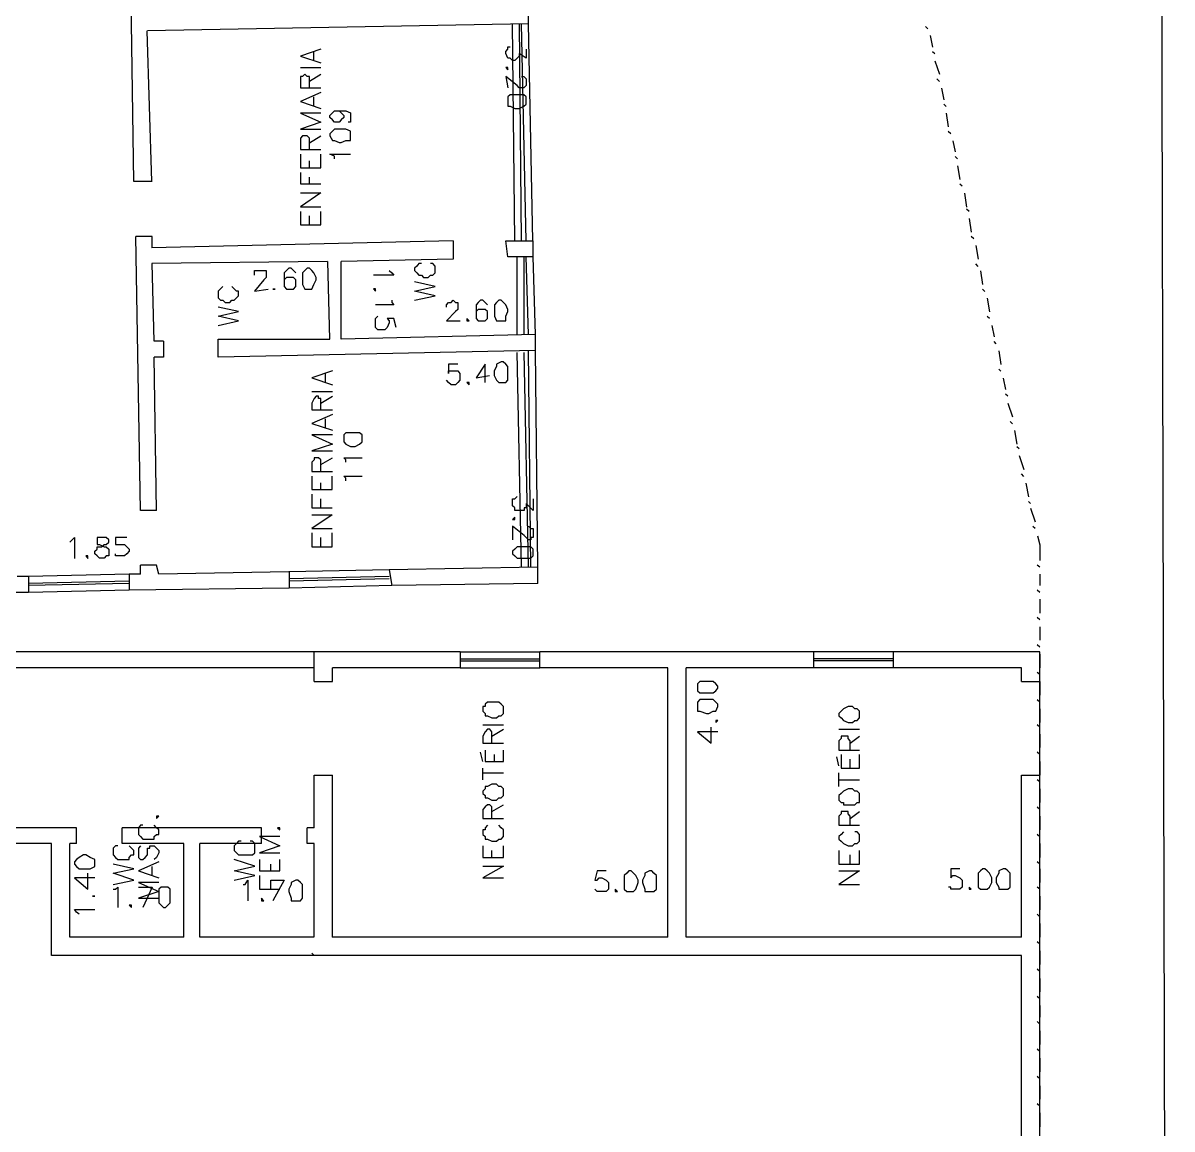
# Model space of a CAD drawing. Header units: millimetres. Extents: x -369 to -70, y -1414 to -1185.
# Drawn here: x -149.94 to -132.9, y -1306.4 to -1290.01 of the extents above; entities that cross this region are included whole.
import ezdxf

# ---------------------------------------------------------------- set-up
doc = ezdxf.new("R2010")
doc.units = ezdxf.units.MM
doc.header["$MEASUREMENT"] = 0
for name, color, linetype in [('10', 10, 'Continuous'), ('12', 12, 'Continuous'), ('14', 14, 'Continuous'), ('50', 50, 'Continuous'), ('6', 6, 'Continuous'), ('8', 8, 'Continuous')]:
    doc.layers.add(name, color=color, linetype=linetype)

msp = doc.modelspace()

# ---------------------------------------------------------------- linework, layer by layer
at = {"layer": '10'}
for points in [[(-148.293, -1292.358), (-148.361, -1287.654)], [(-142.438, -1290.02), (-142.438, -1289.784)], [(-148.025, -1292.358), (-148.093, -1290.124)], [(-142.438, -1290.02), (-148.089, -1290.124)], [(-148.021, -1292.354), (-148.293, -1292.354)], [(-148.193, -1297.23), (-148.261, -1293.169)], [(-148.021, -1293.337), (-148.021, -1293.169), (-148.021, -1293.169), (-148.261, -1293.169)], [(-143.557, -1293.237), (-148.025, -1293.337)], [(-143.557, -1293.237), (-143.557, -1293.505), (-143.557, -1293.505), (-145.216, -1293.541)], [(-142.37, -1293.473), (-142.746, -1293.473), (-142.746, -1293.473), (-142.778, -1293.237), (-142.778, -1293.237), (-142.37, -1293.237)], [(-142.37, -1293.473), (-142.37, -1293.237)], [(-145.42, -1293.541), (-148.025, -1293.573)], [(-147.989, -1294.724), (-148.021, -1293.573)], [(-145.384, -1294.692), (-145.416, -1293.541)], [(-145.216, -1294.692), (-145.216, -1293.541)], [(-147.853, -1294.724), (-147.989, -1294.724)], [(-147.853, -1294.724), (-147.853, -1294.96), (-147.853, -1294.96), (-147.989, -1294.96)], [(-147.042, -1294.96), (-147.042, -1294.692), (-147.042, -1294.692), (-145.384, -1294.692)], [(-142.339, -1294.624), (-145.216, -1294.692)], [(-142.339, -1294.86), (-142.339, -1294.624)], [(-142.339, -1294.86), (-147.042, -1294.96)], [(-147.957, -1297.23), (-147.989, -1294.96)], [(-147.957, -1297.23), (-148.193, -1297.23)], [(-148.361, -1298.177), (-148.361, -1298.413)], [(-148.193, -1298.177), (-148.361, -1298.177)], [(-147.957, -1298.041), (-148.193, -1298.041)], [(-148.193, -1298.177), (-148.193, -1298.041)], [(-147.921, -1298.177), (-147.957, -1298.041)], [(-145.995, -1298.141), (-147.921, -1298.177)], [(-145.991, -1298.141), (-145.991, -1298.381)], [(-142.303, -1298.073), (-144.505, -1298.109)], [(-144.505, -1298.109), (-144.469, -1298.345)], [(-142.303, -1298.313), (-142.303, -1298.073)], [(-149.852, -1298.209), (-150.02, -1298.209)], [(-149.852, -1298.209), (-149.852, -1298.449)], [(-142.303, -1298.313), (-144.469, -1298.345)], [(-149.852, -1298.449), (-150.291, -1298.449)], [(-145.995, -1298.381), (-148.361, -1298.413)], [(-143.453, -1299.328), (-145.62, -1299.328)], [(-145.62, -1299.767), (-145.62, -1299.328)], [(-143.453, -1299.328), (-143.453, -1299.563), (-143.453, -1299.563), (-145.348, -1299.563)], [(-138.21, -1299.328), (-142.271, -1299.328)], [(-142.271, -1299.563), (-142.271, -1299.328)], [(-138.21, -1299.563), (-138.21, -1299.328)], [(-134.861, -1299.328), (-137.027, -1299.328)], [(-137.027, -1299.563), (-137.027, -1299.328)], [(-134.861, -1299.767), (-134.861, -1299.328)], [(-145.62, -1299.767), (-145.348, -1299.767), (-145.348, -1299.767), (-145.348, -1299.563)], [(-140.376, -1299.563), (-142.271, -1299.563)], [(-140.376, -1303.556), (-140.376, -1299.563)], [(-140.105, -1303.556), (-140.105, -1299.563)], [(-138.21, -1299.563), (-140.105, -1299.563)], [(-135.129, -1299.767), (-135.129, -1299.563), (-137.027, -1299.563)], [(-135.129, -1299.767), (-134.861, -1299.767)], [(-145.62, -1301.154), (-145.348, -1301.154)], [(-145.62, -1301.933), (-145.62, -1301.154)], [(-145.348, -1303.556), (-145.348, -1301.154)], [(-135.133, -1303.556), (-135.133, -1301.154)], [(-135.129, -1301.154), (-134.861, -1301.154)], [(-134.861, -1303.828), (-134.861, -1301.154)], [(-149.512, -1301.933), (-152.421, -1301.933)], [(-149.14, -1301.933), (-149.512, -1301.933)], [(-149.14, -1302.169), (-149.14, -1301.933)], [(-146.399, -1301.933), (-148.465, -1301.933)], [(-148.465, -1302.169), (-148.465, -1301.933)], [(-146.399, -1302.169), (-146.399, -1301.933)], [(-145.723, -1302.169), (-145.723, -1301.933)], [(-145.62, -1301.933), (-145.723, -1301.933)], [(-149.512, -1302.169), (-152.186, -1302.169)], [(-149.512, -1303.828), (-149.512, -1302.169)], [(-149.24, -1303.556), (-149.24, -1302.169)], [(-149.14, -1302.169), (-149.24, -1302.169)], [(-147.55, -1302.169), (-148.465, -1302.169)], [(-147.55, -1303.556), (-147.55, -1302.169)], [(-146.399, -1302.169), (-147.314, -1302.169)], [(-147.314, -1303.556), (-147.314, -1302.169)], [(-145.62, -1302.169), (-145.723, -1302.169)], [(-145.62, -1303.556), (-145.62, -1302.169)], [(-147.55, -1303.556), (-149.24, -1303.556)], [(-145.624, -1303.556), (-147.314, -1303.556)], [(-140.376, -1303.556), (-145.352, -1303.556)], [(-135.133, -1303.556), (-140.105, -1303.556)], [(-145.62, -1303.828), (-145.655, -1303.792)], [(-145.624, -1303.828), (-149.512, -1303.828)], [(-135.133, -1303.828), (-145.62, -1303.828)]]:
    msp.add_lwpolyline(points, dxfattribs=at)
at = {"layer": '12'}
for points in [[(-136.52, -1290.092), (-136.552, -1290.06)], [(-136.484, -1290.192), (-136.452, -1290.364)], [(-136.416, -1290.464), (-136.452, -1290.432)], [(-136.416, -1290.568), (-136.348, -1290.767)], [(-136.348, -1290.871), (-136.384, -1290.835)], [(-136.316, -1290.971), (-136.28, -1291.143)], [(-136.248, -1291.243), (-136.28, -1291.211)], [(-136.248, -1291.343), (-136.216, -1291.547)], [(-136.18, -1291.651), (-136.216, -1291.615)], [(-136.148, -1291.751), (-136.112, -1291.918)], [(-136.08, -1292.022), (-136.112, -1291.986)], [(-136.08, -1292.122), (-136.044, -1292.326)], [(-136.012, -1292.426), (-136.044, -1292.394)], [(-135.976, -1292.53), (-135.944, -1292.734)], [(-135.908, -1292.798), (-135.944, -1292.766)], [(-135.908, -1292.902), (-135.876, -1293.105)], [(-135.84, -1293.205), (-135.876, -1293.173)], [(-135.808, -1293.305), (-135.772, -1293.509)], [(-135.772, -1293.613), (-135.808, -1293.577)], [(-135.74, -1293.681), (-135.709, -1293.881)], [(-135.673, -1293.985), (-135.709, -1293.949)], [(-135.641, -1294.084), (-135.605, -1294.288)], [(-135.605, -1294.388), (-135.641, -1294.356)], [(-135.573, -1294.492), (-135.537, -1294.66)], [(-135.505, -1294.764), (-135.537, -1294.728)], [(-135.469, -1294.864), (-135.437, -1295.068)], [(-135.437, -1295.167), (-135.469, -1295.136)], [(-135.401, -1295.271), (-135.369, -1295.439)], [(-135.333, -1295.539), (-135.369, -1295.507)], [(-135.333, -1295.643), (-135.265, -1295.843)], [(-135.265, -1295.947), (-135.301, -1295.911)], [(-135.233, -1296.047), (-135.201, -1296.251)], [(-135.165, -1296.318), (-135.201, -1296.286)], [(-135.165, -1296.418), (-135.097, -1296.622)], [(-135.097, -1296.726), (-135.133, -1296.69)], [(-135.065, -1296.826), (-135.029, -1297.03)], [(-134.997, -1297.13), (-135.029, -1297.098)], [(-134.997, -1297.198), (-134.929, -1297.401)], [(-134.929, -1297.501), (-134.961, -1297.469)], [(-134.893, -1297.605), (-134.861, -1297.741)]]:
    msp.add_lwpolyline(points, dxfattribs=at)
at = {"layer": '14'}
msp.add_lwpolyline([(-133.067, -1284.809), (-132.899, -1353.802)], dxfattribs=at)
at = {"layer": '50'}
for points in [[(-145.52, -1290.396), (-145.823, -1290.496), (-145.823, -1290.496), (-145.52, -1290.596)], [(-145.624, -1290.564), (-145.624, -1290.428)], [(-142.474, -1290.396), (-142.474, -1290.528), (-142.578, -1290.46), (-142.578, -1290.496), (-142.61, -1290.528), (-142.642, -1290.564), (-142.678, -1290.564), (-142.71, -1290.528), (-142.746, -1290.528), (-142.778, -1290.46), (-142.778, -1290.428), (-142.746, -1290.396), (-142.746, -1290.36), (-142.71, -1290.36)], [(-145.823, -1290.664), (-145.52, -1290.664)], [(-142.746, -1290.664), (-142.746, -1290.664), (-142.778, -1290.664), (-142.746, -1290.7), (-142.746, -1290.664)], [(-145.687, -1290.967), (-145.687, -1290.867), (-145.687, -1290.799), (-145.723, -1290.799), (-145.755, -1290.767), (-145.791, -1290.799), (-145.823, -1290.799), (-145.823, -1290.867), (-145.823, -1290.967), (-145.823, -1290.967), (-145.52, -1290.967)], [(-145.687, -1290.867), (-145.52, -1290.767)], [(-142.542, -1290.799), (-142.51, -1290.799), (-142.474, -1290.835), (-142.474, -1290.867), (-142.474, -1290.903), (-142.474, -1290.935), (-142.51, -1290.967), (-142.542, -1290.967), (-142.578, -1290.967), (-142.61, -1290.935), (-142.778, -1290.799), (-142.746, -1290.967)], [(-145.52, -1291.035), (-145.823, -1291.171), (-145.823, -1291.171), (-145.52, -1291.275)], [(-145.624, -1291.239), (-145.624, -1291.103)], [(-142.474, -1291.139), (-142.474, -1291.103), (-142.51, -1291.071), (-142.578, -1291.071), (-142.642, -1291.071), (-142.71, -1291.071), (-142.746, -1291.103), (-142.746, -1291.171), (-142.746, -1291.239), (-142.71, -1291.239), (-142.642, -1291.275), (-142.578, -1291.275), (-142.51, -1291.239), (-142.474, -1291.207), (-142.474, -1291.171), (-142.474, -1291.139)], [(-145.52, -1291.343), (-145.823, -1291.343), (-145.823, -1291.343), (-145.52, -1291.475), (-145.52, -1291.475), (-145.823, -1291.579), (-145.823, -1291.579), (-145.52, -1291.579)], [(-145.284, -1291.307), (-145.248, -1291.307), (-145.216, -1291.339), (-145.18, -1291.375), (-145.18, -1291.407), (-145.216, -1291.443), (-145.248, -1291.475), (-145.284, -1291.475), (-145.316, -1291.475), (-145.348, -1291.443), (-145.384, -1291.407), (-145.384, -1291.375), (-145.348, -1291.339), (-145.316, -1291.307), (-145.284, -1291.307), (-145.216, -1291.307), (-145.148, -1291.307), (-145.08, -1291.339), (-145.08, -1291.375), (-145.08, -1291.407), (-145.08, -1291.475), (-145.112, -1291.475)], [(-145.687, -1291.882), (-145.687, -1291.747), (-145.687, -1291.715), (-145.723, -1291.679), (-145.755, -1291.679), (-145.791, -1291.679), (-145.823, -1291.715), (-145.823, -1291.747), (-145.823, -1291.882), (-145.823, -1291.882), (-145.52, -1291.882)], [(-145.687, -1291.783), (-145.52, -1291.679)], [(-145.384, -1291.679), (-145.348, -1291.747), (-145.316, -1291.747), (-145.248, -1291.779), (-145.216, -1291.779), (-145.148, -1291.747), (-145.08, -1291.747), (-145.08, -1291.679), (-145.08, -1291.647), (-145.08, -1291.611), (-145.148, -1291.579), (-145.216, -1291.579), (-145.248, -1291.579), (-145.316, -1291.579), (-145.348, -1291.611), (-145.384, -1291.647), (-145.384, -1291.679)], [(-145.823, -1291.95), (-145.823, -1292.154), (-145.823, -1292.154), (-145.52, -1292.154)], [(-145.52, -1292.154), (-145.52, -1291.95)], [(-145.316, -1292.018), (-145.316, -1291.982), (-145.384, -1291.95), (-145.08, -1291.95)], [(-145.687, -1292.154), (-145.687, -1292.05)], [(-145.823, -1292.222), (-145.823, -1292.39), (-145.823, -1292.39), (-145.52, -1292.39)], [(-145.687, -1292.39), (-145.687, -1292.29)], [(-145.823, -1292.526), (-145.52, -1292.526), (-145.52, -1292.526), (-145.823, -1292.73), (-145.823, -1292.73), (-145.52, -1292.73)], [(-145.823, -1292.798), (-145.823, -1292.997), (-145.823, -1292.997), (-145.52, -1292.997)], [(-145.687, -1292.997), (-145.687, -1292.866)], [(-145.52, -1292.997), (-145.52, -1292.798)], [(-144.029, -1293.573), (-144.065, -1293.573), (-144.097, -1293.609), (-144.133, -1293.641), (-144.133, -1293.677), (-144.097, -1293.709), (-144.065, -1293.745), (-144.029, -1293.745), (-143.997, -1293.777), (-143.929, -1293.777), (-143.893, -1293.745), (-143.861, -1293.745), (-143.825, -1293.709), (-143.825, -1293.677), (-143.825, -1293.641), (-143.825, -1293.609), (-143.861, -1293.573), (-143.893, -1293.573)], [(-146.503, -1293.745), (-146.503, -1293.709), (-146.503, -1293.677), (-146.467, -1293.677), (-146.435, -1293.677), (-146.399, -1293.677), (-146.367, -1293.677), (-146.331, -1293.677), (-146.331, -1293.709), (-146.331, -1293.745), (-146.331, -1293.777), (-146.367, -1293.813), (-146.503, -1293.981), (-146.299, -1293.949)], [(-145.891, -1293.709), (-145.927, -1293.677), (-145.959, -1293.641), (-145.995, -1293.641), (-146.027, -1293.677), (-146.063, -1293.709), (-146.063, -1293.777), (-146.063, -1293.845), (-146.063, -1293.913), (-146.027, -1293.949), (-145.995, -1293.949), (-145.959, -1293.949), (-145.927, -1293.949), (-145.891, -1293.913), (-145.891, -1293.881), (-145.891, -1293.845), (-145.891, -1293.813), (-145.927, -1293.777), (-145.959, -1293.777), (-145.995, -1293.777), (-146.027, -1293.777), (-146.063, -1293.813), (-146.063, -1293.845)], [(-145.723, -1293.641), (-145.755, -1293.677), (-145.791, -1293.709), (-145.791, -1293.777), (-145.791, -1293.813), (-145.791, -1293.881), (-145.755, -1293.949), (-145.723, -1293.949), (-145.687, -1293.949), (-145.655, -1293.949), (-145.624, -1293.881), (-145.588, -1293.813), (-145.588, -1293.777), (-145.624, -1293.709), (-145.655, -1293.677), (-145.687, -1293.641), (-145.723, -1293.641)], [(-144.505, -1293.677), (-144.469, -1293.709), (-144.437, -1293.745), (-144.74, -1293.745)], [(-146.974, -1293.913), (-147.006, -1293.945), (-147.042, -1293.981), (-147.042, -1294.049), (-147.042, -1294.08), (-147.006, -1294.116), (-146.974, -1294.116), (-146.938, -1294.148), (-146.87, -1294.148), (-146.838, -1294.116), (-146.806, -1294.116), (-146.77, -1294.08), (-146.739, -1294.049), (-146.739, -1293.981), (-146.77, -1293.981), (-146.806, -1293.945), (-146.838, -1293.913)], [(-144.133, -1294.116), (-143.825, -1294.049), (-143.825, -1294.049), (-144.133, -1293.981), (-144.133, -1293.981), (-143.825, -1293.913), (-143.825, -1293.913), (-144.133, -1293.845)], [(-146.195, -1293.949), (-146.231, -1293.949), (-146.195, -1293.949)], [(-144.708, -1293.945), (-144.708, -1293.945), (-144.74, -1293.945), (-144.708, -1293.981), (-144.708, -1293.945)], [(-147.042, -1294.488), (-146.739, -1294.42), (-146.739, -1294.42), (-147.042, -1294.352), (-147.042, -1294.352), (-146.739, -1294.284), (-146.739, -1294.284), (-147.042, -1294.216)], [(-144.469, -1294.116), (-144.469, -1294.148), (-144.437, -1294.184), (-144.708, -1294.184)], [(-143.657, -1294.216), (-143.657, -1294.184), (-143.625, -1294.148), (-143.589, -1294.148), (-143.557, -1294.116), (-143.521, -1294.148), (-143.489, -1294.148), (-143.489, -1294.184), (-143.489, -1294.216), (-143.489, -1294.252), (-143.521, -1294.284), (-143.657, -1294.42), (-143.453, -1294.42)], [(-143.05, -1294.184), (-143.082, -1294.148), (-143.118, -1294.116), (-143.15, -1294.116), (-143.186, -1294.148), (-143.218, -1294.184), (-143.218, -1294.252), (-143.218, -1294.32), (-143.218, -1294.384), (-143.186, -1294.42), (-143.15, -1294.42), (-143.118, -1294.42), (-143.082, -1294.42), (-143.05, -1294.384), (-143.05, -1294.352), (-143.05, -1294.32), (-143.05, -1294.284), (-143.082, -1294.252), (-143.118, -1294.252), (-143.15, -1294.252), (-143.186, -1294.252), (-143.218, -1294.284), (-143.218, -1294.32)], [(-142.878, -1294.116), (-142.914, -1294.148), (-142.946, -1294.184), (-142.946, -1294.252), (-142.946, -1294.284), (-142.946, -1294.352), (-142.914, -1294.42), (-142.878, -1294.42), (-142.846, -1294.42), (-142.778, -1294.42), (-142.778, -1294.352), (-142.746, -1294.284), (-142.746, -1294.252), (-142.778, -1294.184), (-142.81, -1294.148), (-142.846, -1294.116), (-142.878, -1294.116)], [(-144.401, -1294.52), (-144.437, -1294.384), (-144.537, -1294.384), (-144.505, -1294.42), (-144.505, -1294.452), (-144.537, -1294.52), (-144.572, -1294.556), (-144.604, -1294.556), (-144.64, -1294.556), (-144.672, -1294.556), (-144.708, -1294.52), (-144.708, -1294.488), (-144.708, -1294.42), (-144.708, -1294.384), (-144.672, -1294.352)], [(-143.354, -1294.384), (-143.354, -1294.42), (-143.318, -1294.42), (-143.354, -1294.384)], [(-143.489, -1295.064), (-143.625, -1295.064), (-143.625, -1295.199), (-143.625, -1295.163), (-143.589, -1295.163), (-143.557, -1295.163), (-143.489, -1295.163), (-143.457, -1295.199), (-143.457, -1295.231), (-143.457, -1295.267), (-143.457, -1295.299), (-143.489, -1295.335), (-143.525, -1295.367), (-143.589, -1295.367), (-143.625, -1295.335), (-143.657, -1295.299)], [(-143.082, -1295.335), (-143.082, -1295.064), (-143.082, -1295.064), (-143.218, -1295.267), (-143.018, -1295.231)], [(-142.846, -1295.028), (-142.914, -1295.064), (-142.914, -1295.096), (-142.95, -1295.163), (-142.95, -1295.231), (-142.914, -1295.299), (-142.882, -1295.335), (-142.846, -1295.335), (-142.814, -1295.335), (-142.778, -1295.335), (-142.746, -1295.299), (-142.746, -1295.199), (-142.746, -1295.163), (-142.746, -1295.096), (-142.778, -1295.064), (-142.814, -1295.028), (-142.846, -1295.028)], [(-145.348, -1295.163), (-145.655, -1295.267), (-145.655, -1295.267), (-145.348, -1295.367)], [(-145.452, -1295.335), (-145.452, -1295.199)], [(-143.354, -1295.335), (-143.354, -1295.335), (-143.322, -1295.367), (-143.322, -1295.335), (-143.354, -1295.335)], [(-145.655, -1295.467), (-145.348, -1295.467)], [(-145.52, -1295.739), (-145.52, -1295.639), (-145.52, -1295.571), (-145.552, -1295.571), (-145.552, -1295.535), (-145.588, -1295.535), (-145.62, -1295.571), (-145.655, -1295.639), (-145.655, -1295.739), (-145.655, -1295.739), (-145.348, -1295.739)], [(-145.52, -1295.639), (-145.348, -1295.535)], [(-145.348, -1295.807), (-145.655, -1295.943), (-145.655, -1295.943), (-145.348, -1296.043)], [(-145.452, -1296.011), (-145.452, -1295.875)], [(-145.348, -1296.111), (-145.655, -1296.111), (-145.655, -1296.111), (-145.348, -1296.247), (-145.348, -1296.247), (-145.655, -1296.35), (-145.655, -1296.35), (-145.348, -1296.35)], [(-145.18, -1296.179), (-145.18, -1296.215), (-145.148, -1296.247), (-145.08, -1296.282), (-145.012, -1296.282), (-144.944, -1296.247), (-144.908, -1296.215), (-144.908, -1296.179), (-144.908, -1296.147), (-144.908, -1296.111), (-144.944, -1296.079), (-145.012, -1296.079), (-145.08, -1296.079), (-145.148, -1296.079), (-145.18, -1296.111), (-145.18, -1296.147), (-145.18, -1296.179)], [(-145.52, -1296.654), (-145.52, -1296.518), (-145.52, -1296.482), (-145.552, -1296.45), (-145.588, -1296.45), (-145.62, -1296.45), (-145.62, -1296.482), (-145.655, -1296.518), (-145.655, -1296.654), (-145.655, -1296.654), (-145.348, -1296.654)], [(-145.52, -1296.55), (-145.348, -1296.45)], [(-145.148, -1296.518), (-145.148, -1296.482), (-145.18, -1296.45), (-144.908, -1296.45)], [(-145.655, -1296.722), (-145.655, -1296.922), (-145.655, -1296.922), (-145.352, -1296.922)], [(-145.352, -1296.922), (-145.352, -1296.722)], [(-145.148, -1296.79), (-145.148, -1296.754), (-145.18, -1296.722), (-144.908, -1296.722)], [(-145.52, -1296.922), (-145.52, -1296.822)], [(-145.655, -1296.99), (-145.655, -1297.194), (-145.655, -1297.194), (-145.352, -1297.194)], [(-145.52, -1297.194), (-145.52, -1297.058)], [(-142.37, -1297.058), (-142.37, -1297.23), (-142.474, -1297.126), (-142.474, -1297.194), (-142.506, -1297.194), (-142.506, -1297.23), (-142.542, -1297.23), (-142.574, -1297.23), (-142.642, -1297.23), (-142.642, -1297.194), (-142.678, -1297.162), (-142.678, -1297.126), (-142.678, -1297.058), (-142.642, -1297.058), (-142.61, -1297.026)], [(-145.655, -1297.298), (-145.352, -1297.298), (-145.352, -1297.298), (-145.655, -1297.497), (-145.655, -1297.497), (-145.352, -1297.497)], [(-142.642, -1297.365), (-142.642, -1297.33), (-142.678, -1297.365), (-142.642, -1297.365)], [(-142.438, -1297.465), (-142.438, -1297.465), (-142.406, -1297.497), (-142.37, -1297.497), (-142.37, -1297.533), (-142.37, -1297.601), (-142.37, -1297.633), (-142.406, -1297.633), (-142.406, -1297.669), (-142.438, -1297.669), (-142.474, -1297.633), (-142.506, -1297.601), (-142.678, -1297.465), (-142.678, -1297.669)], [(-149.24, -1297.701), (-149.208, -1297.669), (-149.172, -1297.633), (-149.172, -1297.941)], [(-148.801, -1297.633), (-148.837, -1297.633), (-148.837, -1297.669), (-148.837, -1297.701), (-148.837, -1297.737), (-148.801, -1297.737), (-148.733, -1297.769), (-148.701, -1297.769), (-148.665, -1297.805), (-148.665, -1297.837), (-148.665, -1297.873), (-148.665, -1297.905), (-148.701, -1297.905), (-148.733, -1297.937), (-148.801, -1297.937), (-148.837, -1297.905), (-148.869, -1297.873), (-148.869, -1297.837), (-148.837, -1297.805), (-148.837, -1297.769), (-148.769, -1297.769), (-148.733, -1297.737), (-148.701, -1297.737), (-148.665, -1297.701), (-148.665, -1297.669), (-148.701, -1297.633), (-148.733, -1297.633), (-148.801, -1297.633)], [(-148.397, -1297.633), (-148.565, -1297.633), (-148.565, -1297.737), (-148.497, -1297.737), (-148.465, -1297.737), (-148.429, -1297.737), (-148.397, -1297.769), (-148.361, -1297.805), (-148.361, -1297.837), (-148.397, -1297.873), (-148.429, -1297.905), (-148.465, -1297.905), (-148.497, -1297.905), (-148.529, -1297.905), (-148.565, -1297.905), (-148.565, -1297.873)], [(-145.655, -1297.565), (-145.655, -1297.769), (-145.655, -1297.769), (-145.352, -1297.769)], [(-145.52, -1297.769), (-145.52, -1297.633)], [(-145.352, -1297.769), (-145.352, -1297.565)], [(-142.37, -1297.837), (-142.37, -1297.805), (-142.406, -1297.769), (-142.506, -1297.769), (-142.542, -1297.769), (-142.61, -1297.769), (-142.642, -1297.805), (-142.678, -1297.837), (-142.678, -1297.873), (-142.642, -1297.905), (-142.61, -1297.937), (-142.542, -1297.937), (-142.474, -1297.937), (-142.406, -1297.937), (-142.37, -1297.905), (-142.37, -1297.873), (-142.37, -1297.837)], [(-148.972, -1297.905), (-149.004, -1297.905), (-148.972, -1297.941), (-148.972, -1297.905)], [(-139.937, -1299.867), (-139.937, -1299.903), (-139.901, -1299.935), (-139.801, -1299.935), (-139.765, -1299.935), (-139.701, -1299.935), (-139.665, -1299.903), (-139.633, -1299.867), (-139.633, -1299.835), (-139.665, -1299.799), (-139.701, -1299.767), (-139.765, -1299.767), (-139.801, -1299.767), (-139.901, -1299.767), (-139.937, -1299.799), (-139.937, -1299.835), (-139.937, -1299.867)], [(-139.937, -1300.139), (-139.937, -1300.207), (-139.901, -1300.207), (-139.801, -1300.239), (-139.765, -1300.239), (-139.701, -1300.207), (-139.665, -1300.207), (-139.633, -1300.139), (-139.633, -1300.103), (-139.665, -1300.071), (-139.701, -1300.035), (-139.765, -1300.035), (-139.801, -1300.035), (-139.901, -1300.035), (-139.937, -1300.071), (-139.937, -1300.103), (-139.937, -1300.139)], [(-143.118, -1300.207), (-143.082, -1300.239), (-143.082, -1300.275), (-143.05, -1300.275), (-142.982, -1300.307), (-142.914, -1300.307), (-142.878, -1300.275), (-142.846, -1300.275), (-142.81, -1300.239), (-142.81, -1300.207), (-142.81, -1300.139), (-142.846, -1300.103), (-142.878, -1300.071), (-142.914, -1300.071), (-142.982, -1300.071), (-143.05, -1300.071), (-143.082, -1300.103), (-143.082, -1300.139), (-143.118, -1300.139), (-143.118, -1300.207)], [(-137.839, -1300.275), (-137.803, -1300.307), (-137.771, -1300.343), (-137.703, -1300.375), (-137.635, -1300.375), (-137.603, -1300.343), (-137.567, -1300.343), (-137.535, -1300.307), (-137.535, -1300.275), (-137.535, -1300.239), (-137.535, -1300.207), (-137.567, -1300.171), (-137.603, -1300.171), (-137.635, -1300.139), (-137.703, -1300.139), (-137.771, -1300.171), (-137.803, -1300.207), (-137.839, -1300.239), (-137.839, -1300.275)], [(-139.665, -1300.343), (-139.665, -1300.375), (-139.633, -1300.343), (-139.665, -1300.343)], [(-143.118, -1300.411), (-142.81, -1300.411)], [(-142.982, -1300.678), (-142.982, -1300.579), (-142.982, -1300.511), (-143.014, -1300.475), (-143.05, -1300.475), (-143.082, -1300.511), (-143.118, -1300.579), (-143.118, -1300.678), (-143.118, -1300.678), (-142.81, -1300.678)], [(-142.982, -1300.579), (-142.81, -1300.475)], [(-139.633, -1300.511), (-139.937, -1300.511), (-139.937, -1300.511), (-139.733, -1300.678), (-139.733, -1300.443)], [(-137.839, -1300.475), (-137.535, -1300.475)], [(-137.671, -1300.782), (-137.671, -1300.647), (-137.703, -1300.611), (-137.703, -1300.579), (-137.735, -1300.579), (-137.771, -1300.579), (-137.803, -1300.579), (-137.803, -1300.611), (-137.839, -1300.647), (-137.839, -1300.782), (-137.839, -1300.782), (-137.535, -1300.782)], [(-137.671, -1300.678), (-137.535, -1300.579)], [(-143.118, -1300.95), (-143.15, -1300.814)], [(-143.082, -1300.782), (-143.082, -1300.95), (-142.81, -1300.95), (-142.81, -1300.782)], [(-142.946, -1300.95), (-142.946, -1300.85)], [(-137.839, -1301.018), (-137.871, -1300.882)], [(-137.803, -1300.85), (-137.803, -1301.05), (-137.535, -1301.05), (-137.535, -1300.85)], [(-143.118, -1301.222), (-143.118, -1301.05)], [(-137.671, -1301.05), (-137.671, -1300.918)], [(-143.118, -1301.118), (-142.81, -1301.118)], [(-137.839, -1301.322), (-137.839, -1301.118)], [(-137.839, -1301.222), (-137.535, -1301.222)], [(-143.118, -1301.426), (-143.082, -1301.458), (-143.082, -1301.49), (-143.05, -1301.49), (-142.982, -1301.526), (-142.914, -1301.526), (-142.878, -1301.49), (-142.846, -1301.49), (-142.81, -1301.458), (-142.81, -1301.426), (-142.81, -1301.39), (-142.81, -1301.358), (-142.846, -1301.322), (-142.878, -1301.322), (-142.914, -1301.29), (-142.982, -1301.29), (-143.05, -1301.322), (-143.082, -1301.322), (-143.082, -1301.358), (-143.118, -1301.39), (-143.118, -1301.426)], [(-137.839, -1301.526), (-137.803, -1301.558), (-137.771, -1301.558), (-137.771, -1301.594), (-137.703, -1301.594), (-137.635, -1301.594), (-137.603, -1301.594), (-137.567, -1301.558), (-137.535, -1301.558), (-137.535, -1301.526), (-137.535, -1301.458), (-137.535, -1301.426), (-137.567, -1301.39), (-137.603, -1301.39), (-137.635, -1301.358), (-137.703, -1301.358), (-137.771, -1301.39), (-137.803, -1301.426), (-137.839, -1301.458), (-137.839, -1301.526)], [(-142.982, -1301.797), (-142.982, -1301.662), (-142.982, -1301.626), (-143.014, -1301.594), (-143.05, -1301.594), (-143.082, -1301.626), (-143.118, -1301.662), (-143.118, -1301.797), (-143.118, -1301.797), (-142.81, -1301.797)], [(-142.982, -1301.694), (-142.81, -1301.594)], [(-137.671, -1301.897), (-137.671, -1301.761), (-137.703, -1301.73), (-137.703, -1301.694), (-137.735, -1301.694), (-137.771, -1301.694), (-137.803, -1301.694), (-137.803, -1301.73), (-137.839, -1301.761), (-137.839, -1301.897), (-137.839, -1301.897), (-137.535, -1301.897)], [(-137.671, -1301.797), (-137.535, -1301.694)], [(-148.157, -1301.897), (-148.193, -1301.897), (-148.225, -1301.933), (-148.225, -1301.965), (-148.225, -1302.033), (-148.193, -1302.065), (-148.157, -1302.101), (-148.125, -1302.101), (-148.057, -1302.101), (-147.989, -1302.101), (-147.989, -1302.065), (-147.957, -1302.033), (-147.921, -1302.033), (-147.921, -1301.965), (-147.957, -1301.933), (-147.989, -1301.897)], [(-147.957, -1301.761), (-147.957, -1301.797), (-147.921, -1301.761), (-147.957, -1301.761)], [(-143.05, -1301.897), (-143.082, -1301.933), (-143.082, -1301.965), (-143.118, -1301.965), (-143.118, -1302.033), (-143.082, -1302.065), (-143.082, -1302.101), (-143.05, -1302.101), (-142.982, -1302.133), (-142.914, -1302.133), (-142.878, -1302.101), (-142.846, -1302.101), (-142.81, -1302.065), (-142.81, -1302.033), (-142.81, -1301.965), (-142.846, -1301.933), (-142.878, -1301.897)], [(-146.127, -1302.065), (-146.431, -1302.065), (-146.431, -1302.065), (-146.127, -1302.201), (-146.127, -1302.201), (-146.431, -1302.305), (-146.431, -1302.305), (-146.127, -1302.305)], [(-146.163, -1301.933), (-146.127, -1301.965), (-146.127, -1301.933), (-146.163, -1301.933)], [(-137.771, -1301.997), (-137.771, -1301.997), (-137.803, -1302.033), (-137.839, -1302.065), (-137.839, -1302.101), (-137.803, -1302.133), (-137.771, -1302.169), (-137.703, -1302.201), (-137.635, -1302.201), (-137.603, -1302.169), (-137.567, -1302.169), (-137.535, -1302.133), (-137.535, -1302.101), (-137.535, -1302.065), (-137.535, -1302.033), (-137.567, -1301.997), (-137.603, -1301.997)], [(-148.529, -1302.201), (-148.565, -1302.201), (-148.597, -1302.237), (-148.597, -1302.269), (-148.597, -1302.337), (-148.565, -1302.373), (-148.529, -1302.405), (-148.497, -1302.405), (-148.429, -1302.405), (-148.361, -1302.405), (-148.361, -1302.373), (-148.329, -1302.337), (-148.293, -1302.337), (-148.293, -1302.269), (-148.329, -1302.237), (-148.361, -1302.201)], [(-148.193, -1302.201), (-148.225, -1302.237), (-148.225, -1302.269), (-148.225, -1302.305), (-148.225, -1302.373), (-148.193, -1302.405), (-148.157, -1302.405), (-148.125, -1302.373), (-148.089, -1302.337), (-148.089, -1302.237), (-148.057, -1302.237), (-148.057, -1302.201), (-148.021, -1302.201), (-147.989, -1302.201), (-147.957, -1302.237), (-147.921, -1302.269), (-147.921, -1302.305), (-147.957, -1302.373), (-147.989, -1302.405)], [(-146.703, -1302.133), (-146.739, -1302.133), (-146.77, -1302.169), (-146.806, -1302.201), (-146.806, -1302.269), (-146.77, -1302.305), (-146.739, -1302.337), (-146.703, -1302.337), (-146.671, -1302.337), (-146.603, -1302.337), (-146.567, -1302.337), (-146.535, -1302.337), (-146.499, -1302.305), (-146.499, -1302.269), (-146.499, -1302.201), (-146.499, -1302.169), (-146.535, -1302.133), (-146.567, -1302.133)], [(-143.118, -1302.201), (-143.118, -1302.373), (-143.118, -1302.373), (-142.81, -1302.373)], [(-142.982, -1302.373), (-142.982, -1302.269)], [(-142.81, -1302.373), (-142.81, -1302.201)], [(-137.839, -1302.269), (-137.839, -1302.473), (-137.839, -1302.473), (-137.535, -1302.473)], [(-137.535, -1302.473), (-137.535, -1302.269)], [(-149.172, -1302.473), (-149.14, -1302.509), (-149.104, -1302.541), (-149.036, -1302.541), (-149.004, -1302.541), (-148.937, -1302.541), (-148.869, -1302.509), (-148.869, -1302.473), (-148.869, -1302.441), (-148.869, -1302.405), (-148.937, -1302.373), (-149.004, -1302.337), (-149.036, -1302.337), (-149.104, -1302.373), (-149.14, -1302.405), (-149.172, -1302.441), (-149.172, -1302.473)], [(-147.921, -1302.441), (-148.225, -1302.573), (-148.225, -1302.573), (-147.921, -1302.677)], [(-146.806, -1302.709), (-146.499, -1302.641), (-146.499, -1302.641), (-146.806, -1302.573), (-146.806, -1302.573), (-146.499, -1302.505), (-146.499, -1302.505), (-146.806, -1302.405)], [(-146.431, -1302.405), (-146.431, -1302.573), (-146.431, -1302.573), (-146.127, -1302.573)], [(-146.127, -1302.573), (-146.127, -1302.405)], [(-137.671, -1302.473), (-137.671, -1302.337)], [(-148.869, -1302.677), (-149.172, -1302.677), (-149.172, -1302.677), (-148.972, -1302.845), (-148.972, -1302.609)], [(-148.597, -1302.777), (-148.293, -1302.709), (-148.293, -1302.709), (-148.597, -1302.609), (-148.597, -1302.609), (-148.293, -1302.541), (-148.293, -1302.541), (-148.597, -1302.473)], [(-148.021, -1302.641), (-148.021, -1302.509)], [(-146.263, -1302.573), (-146.263, -1302.473)], [(-143.118, -1302.505), (-142.81, -1302.505), (-142.81, -1302.505), (-143.118, -1302.677), (-143.118, -1302.677), (-142.81, -1302.677)], [(-141.287, -1302.573), (-141.423, -1302.573), (-141.459, -1302.709), (-141.423, -1302.709), (-141.391, -1302.677), (-141.355, -1302.677), (-141.287, -1302.709), (-141.255, -1302.745), (-141.255, -1302.777), (-141.255, -1302.813), (-141.255, -1302.845), (-141.287, -1302.88), (-141.355, -1302.88), (-141.391, -1302.88), (-141.423, -1302.88), (-141.459, -1302.845)], [(-140.952, -1302.573), (-140.984, -1302.609), (-141.02, -1302.641), (-141.02, -1302.709), (-141.02, -1302.745), (-141.02, -1302.845), (-140.984, -1302.88), (-140.952, -1302.88), (-140.916, -1302.88), (-140.884, -1302.88), (-140.848, -1302.845), (-140.816, -1302.745), (-140.816, -1302.709), (-140.848, -1302.641), (-140.884, -1302.609), (-140.916, -1302.573), (-140.952, -1302.573)], [(-140.648, -1302.573), (-140.716, -1302.609), (-140.716, -1302.641), (-140.748, -1302.709), (-140.748, -1302.745), (-140.716, -1302.845), (-140.716, -1302.88), (-140.648, -1302.88), (-140.612, -1302.88), (-140.58, -1302.88), (-140.544, -1302.845), (-140.544, -1302.745), (-140.544, -1302.709), (-140.544, -1302.641), (-140.58, -1302.609), (-140.612, -1302.573), (-140.648, -1302.573)], [(-137.839, -1302.573), (-137.535, -1302.573), (-137.535, -1302.573), (-137.839, -1302.777), (-137.839, -1302.777), (-137.535, -1302.777)], [(-136.044, -1302.541), (-136.18, -1302.541), (-136.18, -1302.677), (-136.148, -1302.641), (-136.112, -1302.641), (-136.044, -1302.677), (-136.012, -1302.709), (-136.012, -1302.745), (-136.012, -1302.777), (-136.012, -1302.813), (-136.044, -1302.845), (-136.112, -1302.845), (-136.148, -1302.845), (-136.18, -1302.845), (-136.18, -1302.813), (-136.212, -1302.813)], [(-135.705, -1302.541), (-135.74, -1302.573), (-135.772, -1302.609), (-135.772, -1302.677), (-135.772, -1302.745), (-135.772, -1302.813), (-135.74, -1302.845), (-135.705, -1302.845), (-135.673, -1302.845), (-135.641, -1302.845), (-135.605, -1302.813), (-135.573, -1302.745), (-135.573, -1302.677), (-135.605, -1302.609), (-135.641, -1302.573), (-135.673, -1302.541), (-135.705, -1302.541)], [(-135.401, -1302.541), (-135.469, -1302.573), (-135.469, -1302.609), (-135.505, -1302.677), (-135.505, -1302.745), (-135.469, -1302.813), (-135.469, -1302.845), (-135.401, -1302.845), (-135.369, -1302.845), (-135.333, -1302.845), (-135.301, -1302.813), (-135.301, -1302.745), (-135.301, -1302.677), (-135.301, -1302.609), (-135.333, -1302.573), (-135.369, -1302.541), (-135.401, -1302.541)], [(-147.921, -1302.745), (-148.225, -1302.745), (-148.225, -1302.745), (-147.921, -1302.88), (-147.921, -1302.88), (-148.225, -1302.98), (-148.225, -1302.98), (-147.921, -1302.98)], [(-146.671, -1302.777), (-146.639, -1302.777), (-146.603, -1302.709), (-146.603, -1303.016)], [(-146.431, -1302.641), (-146.431, -1302.845), (-146.431, -1302.845), (-146.127, -1302.845)], [(-146.263, -1302.709), (-146.063, -1302.709), (-146.063, -1302.709), (-146.231, -1303.016)], [(-146.263, -1302.845), (-146.263, -1302.709)], [(-145.891, -1302.709), (-145.959, -1302.745), (-145.959, -1302.777), (-145.995, -1302.845), (-145.995, -1302.88), (-145.959, -1302.98), (-145.959, -1303.016), (-145.891, -1303.016), (-145.859, -1303.016), (-145.823, -1303.016), (-145.791, -1302.98), (-145.791, -1302.88), (-145.791, -1302.845), (-145.791, -1302.777), (-145.823, -1302.745), (-145.859, -1302.709), (-145.891, -1302.709)], [(-148.905, -1302.948), (-148.869, -1302.948), (-148.905, -1302.948)], [(-148.597, -1302.845), (-148.565, -1302.845), (-148.529, -1302.813), (-148.529, -1303.116)], [(-148.225, -1302.813), (-148.021, -1302.813), (-148.021, -1302.813), (-148.157, -1303.116)], [(-147.853, -1302.813), (-147.889, -1302.813), (-147.921, -1302.845), (-147.921, -1302.948), (-147.921, -1302.98), (-147.921, -1303.048), (-147.889, -1303.08), (-147.853, -1303.116), (-147.822, -1303.116), (-147.786, -1303.08), (-147.754, -1303.048), (-147.754, -1302.98), (-147.754, -1302.948), (-147.754, -1302.845), (-147.786, -1302.813), (-147.822, -1302.813), (-147.853, -1302.813)], [(-141.156, -1302.845), (-141.156, -1302.88), (-141.12, -1302.88), (-141.156, -1302.845)], [(-135.908, -1302.813), (-135.908, -1302.845), (-135.876, -1302.845), (-135.908, -1302.813)], [(-148.329, -1303.08), (-148.361, -1303.08), (-148.329, -1303.116), (-148.329, -1303.08)], [(-146.399, -1302.98), (-146.399, -1303.016), (-146.367, -1303.016), (-146.399, -1302.98)], [(-149.104, -1303.216), (-149.14, -1303.184), (-149.172, -1303.148), (-148.869, -1303.148)]]:
    msp.add_lwpolyline(points, dxfattribs=at)
at = {"layer": '6'}
for points in [[(-134.861, -1297.737), (-134.861, -1297.973)], [(-134.861, -1298.073), (-134.897, -1298.041)], [(-134.861, -1298.177), (-134.861, -1298.345)], [(-134.861, -1298.449), (-134.897, -1298.413)], [(-134.861, -1298.548), (-134.861, -1298.752)], [(-134.861, -1298.852), (-134.897, -1298.82)], [(-134.861, -1298.956), (-134.861, -1299.156)], [(-145.624, -1299.328), (-154.216, -1299.328)], [(-134.861, -1299.26), (-134.897, -1299.224)], [(-134.861, -1299.36), (-134.861, -1299.563)], [(-145.624, -1299.563), (-154.08, -1299.563)], [(-134.861, -1299.663), (-134.897, -1299.631)], [(-134.861, -1299.767), (-134.861, -1299.971)], [(-134.861, -1301.154), (-134.861, -1299.767)], [(-134.861, -1300.071), (-134.897, -1300.039)], [(-134.861, -1300.171), (-134.861, -1300.375)], [(-134.861, -1300.443), (-134.897, -1300.411)], [(-134.861, -1300.547), (-134.861, -1300.746)], [(-134.861, -1300.85), (-134.897, -1300.814)], [(-134.861, -1300.95), (-134.861, -1301.154)], [(-134.861, -1301.254), (-134.897, -1301.222)], [(-134.861, -1301.358), (-134.861, -1301.562)], [(-134.861, -1301.662), (-134.897, -1301.63)], [(-134.861, -1301.761), (-134.861, -1301.965)], [(-134.861, -1302.069), (-134.897, -1302.033)], [(-134.861, -1302.169), (-134.861, -1302.373)], [(-134.861, -1302.473), (-134.897, -1302.441)], [(-134.861, -1302.541), (-134.861, -1302.745)], [(-134.861, -1302.845), (-134.897, -1302.813)], [(-134.861, -1302.948), (-134.861, -1303.152)], [(-134.861, -1303.252), (-134.897, -1303.216)], [(-134.861, -1303.352), (-134.861, -1303.556)], [(-134.861, -1303.66), (-134.897, -1303.624)], [(-134.861, -1303.76), (-134.861, -1303.963)], [(-135.133, -1331.235), (-135.133, -1303.828)], [(-134.861, -1331.235), (-134.861, -1303.828)], [(-134.861, -1304.063), (-134.897, -1304.031)], [(-134.861, -1304.167), (-134.861, -1304.367)], [(-134.861, -1304.471), (-134.897, -1304.435)], [(-134.861, -1304.571), (-134.861, -1304.743)], [(-134.861, -1304.843), (-134.897, -1304.807)], [(-134.861, -1304.943), (-134.861, -1305.146)], [(-134.861, -1305.25), (-134.897, -1305.214)], [(-134.861, -1305.35), (-134.861, -1305.554)], [(-134.861, -1305.654), (-134.897, -1305.622)], [(-134.861, -1305.758), (-134.861, -1305.958)], [(-134.861, -1306.062), (-134.897, -1306.026)], [(-134.861, -1306.161), (-134.861, -1306.365)]]:
    msp.add_lwpolyline(points, dxfattribs=at)
at = {"layer": '8'}
for points in [[(-142.642, -1293.237), (-142.678, -1290.02)], [(-142.542, -1293.237), (-142.574, -1290.02)], [(-142.474, -1293.237), (-142.542, -1290.02)], [(-142.374, -1293.237), (-142.442, -1290.02)], [(-142.61, -1294.624), (-142.61, -1293.473)], [(-142.506, -1294.624), (-142.506, -1293.473)], [(-142.438, -1294.624), (-142.474, -1293.473)], [(-142.339, -1294.624), (-142.37, -1293.473)], [(-142.542, -1298.073), (-142.61, -1294.892)], [(-142.438, -1298.073), (-142.506, -1294.892)], [(-142.406, -1298.073), (-142.438, -1294.86)], [(-142.303, -1298.073), (-142.339, -1294.86)], [(-148.361, -1298.177), (-149.852, -1298.209)], [(-144.505, -1298.109), (-145.991, -1298.141)], [(-148.361, -1298.277), (-149.852, -1298.313)], [(-148.361, -1298.313), (-149.852, -1298.345)], [(-144.505, -1298.209), (-145.991, -1298.245)], [(-144.505, -1298.245), (-145.991, -1298.277)], [(-144.469, -1298.345), (-145.991, -1298.381)], [(-148.361, -1298.413), (-149.852, -1298.449)], [(-143.453, -1299.328), (-142.271, -1299.328)], [(-137.027, -1299.328), (-138.21, -1299.328)], [(-143.453, -1299.428), (-142.271, -1299.428)], [(-143.453, -1299.46), (-142.271, -1299.46)], [(-137.027, -1299.428), (-138.21, -1299.428)], [(-137.027, -1299.46), (-138.21, -1299.46)], [(-143.453, -1299.563), (-142.271, -1299.563)], [(-137.027, -1299.563), (-138.21, -1299.563)]]:
    msp.add_lwpolyline(points, dxfattribs=at)

doc.saveas('drawing.dxf')
